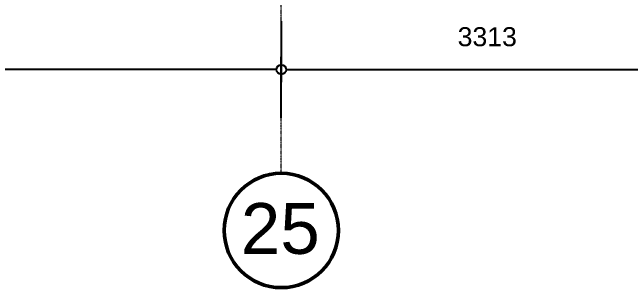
# Model space of a CAD drawing. Header units: millimetres. Extents: x 652554 to 1678317, y -308114 to 170803.
# Drawn here: x 676856 to 681724, y 97519 to 99686 of the extents above; entities that cross this region are included whole.
import ezdxf

# ---------------------------------------------------------------- set-up
doc = ezdxf.new("R2010")
doc.units = ezdxf.units.MM
doc.linetypes.add('DPA_Grid _ Level 100', pattern=[10, 5.5, -1.6, 1.3, -1.6])
doc.layers.get('Defpoints').update_dxf_attribs({"color": 250})
for name, color, linetype, lineweight in [('A-ANNO-DIMS', 1, 'Continuous', 9), ('S-GRID', 251, 'Continuous', 9), ('S-GRID-IDEN', 3, 'Continuous', 50)]:
    doc.layers.add(name, color=color, linetype=linetype, lineweight=lineweight)
doc.styles.add('Arial', font='arial.ttf')
doc.styles.add('Arial_2', font='arial.ttf', dxfattribs={"height": 3})
doc.dimstyles.new('DPA-DIM-3_0_C-C', dxfattribs={"dimscale": 304.8, "dimtxt": 153.03891, "dimasz": 0.246063, "dimexe": 0.328084, "dimexo": 0.0625, "dimgap": 0.082021, "dimtad": 1, "dimdec": 0, "dimzin": 0, "dimdsep": 46, "dimtxsty": 'Arial_2', "dimblk1": 'DOTBLANK', "dimblk2": 'DOTBLANK', "dimsah": 1, "dimcen": 0.09, "dimdle": 0.328084, "dimadec": 8, "dimazin": 0, "dimtfac": 1, "dimtdec": 4, "dimtix": 1, "dimtmove": 0, "dimatfit": 3, "dimfxl": 0.656168, "dimfxlon": 1, "dimtvp": 1, "dimtolj": 1, "dimtzin": 0, "dimarcsym": 2})
doc.dimstyles.new('DPA-DIM-3_0_C-T', dxfattribs={"dimscale": 304.8, "dimtxt": 153.03891, "dimasz": 0.246063, "dimexe": 0.328084, "dimexo": 0.0625, "dimgap": 0.082021, "dimtad": 0, "dimjust": 2, "dimdec": 0, "dimzin": 0, "dimdsep": 46, "dimtxsty": 'Arial_2', "dimblk1": 'DOTBLANK', "dimblk2": 'OBLIQUE', "dimsah": 1, "dimcen": 0.09, "dimdle": 0.328084, "dimadec": 8, "dimazin": 0, "dimtfac": 1, "dimtdec": 4, "dimtix": 1, "dimtmove": 2, "dimatfit": 3, "dimfxl": 0.656168, "dimfxlon": 1, "dimtvp": 1, "dimtolj": 1, "dimtzin": 0, "dimarcsym": 2})

# ---------------------------------------------------------------- blocks, each defined once
blk = doc.blocks.new('Grid - 100 Scale-2291345-2250-01 ENTRANCE 2 ELEVATION 3')
at = {"layer": 'S-GRID-IDEN'}
blk.add_circle((632917.4, 97968.9), 450, dxfattribs=at)
blk = doc.blocks.new('*D5411')
at = {"layer": 'Defpoints', "color": 0, "transparency": 16777216}
for p in [(678973.8, 99377), (678973.8, 99377), (678973.8, 99235.6)]:
    blk.add_point(p, dxfattribs=at)
blk = doc.blocks.new('_DotBlank')
at = {"color": 0, "linetype": 'ByBlock', "lineweight": -2}
blk.add_line((-0.5, 0), (-1, 0), dxfattribs=at)
blk.add_circle((0, 0), 0.5, dxfattribs=at)
blk = doc.blocks.new('_None')
blk = doc.blocks.new('_Oblique')
at = {"color": 0, "linetype": 'ByBlock', "lineweight": -2}
blk.add_line((-0.5, -0.5), (0.5, 0.5), dxfattribs=at)
blk = doc.blocks.new('*D5412')
at = {"layer": 'A-ANNO-DIMS', "color": 0, "lineweight": -2, "transparency": 16777216}
for p, q in [((678973.8, 99616.5), (678973.8, 99135.6)), ((682286.9, 99616.5), (682286.9, 99135.6)), ((679048.8, 99235.6), (682386.9, 99235.6))]:
    blk.add_line(p, q, dxfattribs=at)
at = {"layer": 'Defpoints', "color": 0, "transparency": 16777216}
for p in [(678973.8, 99635.6), (682286.9, 99635.6), (682286.9, 99235.6)]:
    blk.add_point(p, dxfattribs=at)
at = {"layer": 'A-ANNO-DIMS', "color": 0, "lineweight": -2, "transparency": 16777216, "xscale": 75, "yscale": 75, "zscale": 75, "rotation": 180}
blk.add_blockref('_DotBlank', (678973.8, 99235.6), dxfattribs=at)
at = {"layer": 'A-ANNO-DIMS', "color": 0, "lineweight": -2, "transparency": 16777216, "xscale": 75, "yscale": 75, "zscale": 75}
blk.add_blockref('_Oblique', (682286.9, 99235.6), dxfattribs=at)
at = {"layer": 'A-ANNO-DIMS', "color": 0, "transparency": 16777216, "insert": (680362.1, 99569.6), "char_height": 150, "width": 1107.531, "attachment_point": 1, "line_spacing_factor": 0.941778, "style": 'Arial_2'}
blk.add_mtext('\\A1;3313', dxfattribs=at)
blk = doc.blocks.new('*D5413')
at = {"layer": 'A-ANNO-DIMS', "color": 0, "lineweight": -2, "transparency": 16777216}
for p, q in [((670673.8, 98854.6), (670673.8, 99335.6)), ((678973.8, 98854.6), (678973.8, 99335.6)), ((678898.8, 99235.6), (670748.8, 99235.6))]:
    blk.add_line(p, q, dxfattribs=at)
at = {"layer": 'Defpoints', "color": 0, "transparency": 16777216}
for p in [(670673.8, 99235.6), (670673.8, 98835.6), (678973.8, 98835.6)]:
    blk.add_point(p, dxfattribs=at)
at = {"layer": 'A-ANNO-DIMS', "color": 0, "lineweight": -2, "transparency": 16777216, "xscale": 75, "yscale": 75, "zscale": 75, "rotation": 180}
blk.add_blockref('_DotBlank', (670673.8, 99235.6), dxfattribs=at)
at = {"layer": 'A-ANNO-DIMS', "color": 0, "lineweight": -2, "transparency": 16777216, "xscale": 75, "yscale": 75, "zscale": 75}
blk.add_blockref('_DotBlank', (678973.8, 99235.6), dxfattribs=at)
at = {"layer": 'A-ANNO-DIMS', "color": 0, "transparency": 16777216, "insert": (674823.8, 99337.2), "char_height": 150, "width": 1107.531, "attachment_point": 5, "style": 'Arial_2'}
blk.add_mtext('\\A1;8300', dxfattribs=at)

msp = doc.modelspace()

# ---------------------------------------------------------------- linework, layer by layer
at = {"layer": 'S-GRID', "linetype": 'DPA_Grid _ Level 100'}
msp.add_line((678973.7798, 98418.8585), (678973.7798, 116085.8576), dxfattribs=at)

# ---------------------------------------------------------------- block references
at = {"layer": 'S-GRID-IDEN'}
msp.add_blockref('Grid - 100 Scale-2291345-2250-01 ENTRANCE 2 ELEVATION 3', (46056.406, 0), dxfattribs=at)

# ---------------------------------------------------------------- texts
at = {"layer": 'S-GRID-IDEN', "lineweight": 9, "insert": (678654.9894, 98184.7545), "char_height": 400, "width": 753.58625, "attachment_point": 1, "style": 'Arial'}
msp.add_mtext('25', dxfattribs=at)

# ---------------------------------------------------------------- dimensions: what is measured, and where the dimension line sits
at = {"layer": 'A-ANNO-DIMS'}
dim = msp.add_linear_dim(base=(682286.9322, 99235.5519), p1=(678973.7798, 99635.5519), p2=(682286.9322, 99635.5519), dimstyle='DPA-DIM-3_0_C-T', override={"dimpost": '<>', "dimfxl": 3313.152382}, dxfattribs=at)
dim.commit()
dim.dimension.update_dxf_attribs({"geometry": '*D5412', "text_midpoint": (680915.8342, 99469.6427), "dimtype": 160})
dim = msp.add_linear_dim(base=(670673.7798, 99235.5519), p1=(678973.7798, 98835.5519), p2=(670673.7798, 98835.5519), dimstyle='DPA-DIM-3_0_C-C', override={"dimpost": '<>', "dimfxl": 8300}, dxfattribs=at)
dim.commit()
dim.dimension.update_dxf_attribs({"geometry": '*D5413', "text_midpoint": (674823.7798, 99337.189)})
dim = msp.add_linear_dim(base=(678973.7798, 99235.5519), p1=(678973.7798, 99376.9732), p2=(678973.7798, 99376.9732), text=' ', dimstyle='DPA-DIM-3_0_C-T', override={"dimpost": '<>', "dimblk": 'None', "dimse1": 1, "dimse2": 1, "dimsd1": 1, "dimsd2": 1, "dimfxl": 0}, dxfattribs=at)
dim.commit()
dim.dimension.update_dxf_attribs({"geometry": '*D5411', "text_midpoint": (678973.7798, 99235.5519)})

doc.saveas('drawing.dxf')
